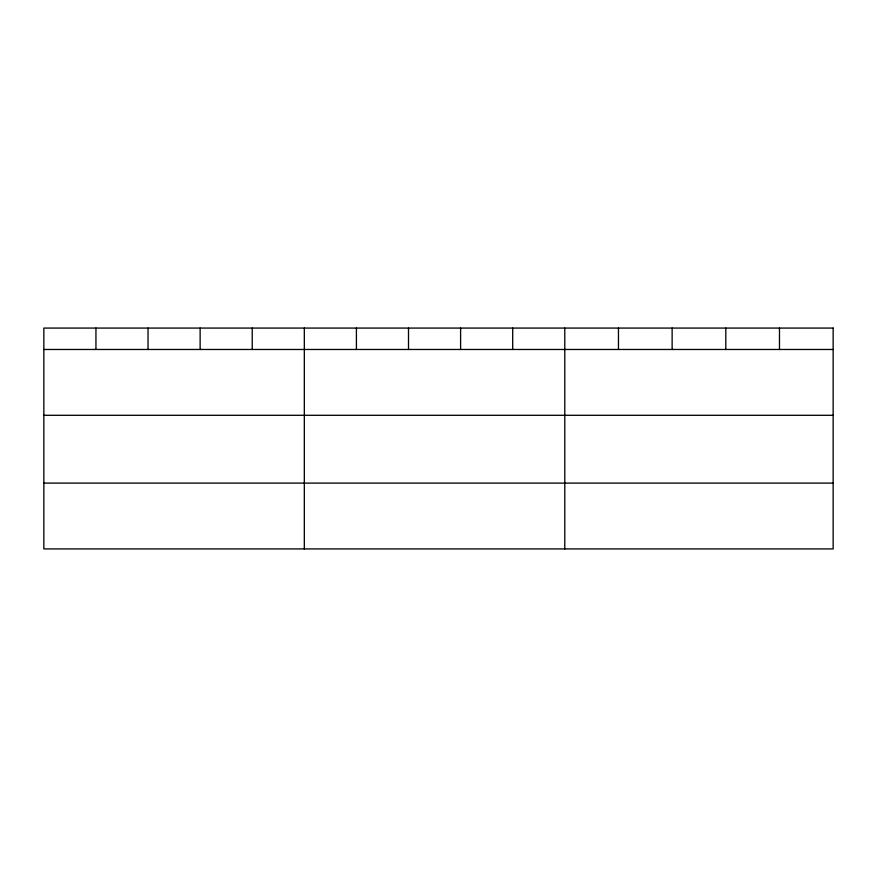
<?xml version="1.0" encoding="UTF-8"?>
<svg xmlns="http://www.w3.org/2000/svg" width="877" height="877" viewBox="0 0 877 877"><rect width="100%" height="100%" fill="white"/><g stroke="black" fill="none" stroke-linecap="round" stroke-linejoin="round"><path stroke-width="1.32" d="M43.85 349.474L833.15 349.474M43.85 415.292L833.15 415.292M43.85 483.106L833.15 483.106M779.478 328.075L779.478 349.474M725.805 328.075L725.805 349.474M672.133 328.075L672.133 349.474M618.46 328.075L618.46 349.474M564.788 328.075L564.788 548.925M512.694 328.075L512.694 349.474M460.6 328.075L460.6 349.474M408.507 328.075L408.507 349.474M356.413 328.075L356.413 349.474M304.319 328.075L304.319 548.925M252.225 328.075L252.225 349.474M200.131 328.075L200.131 349.474M148.038 328.075L148.038 349.474M95.944 328.075L95.944 349.474M833.15 328.075L43.85 328.075L43.85 548.925L833.15 548.925L833.15 328.075"/></g></svg>
